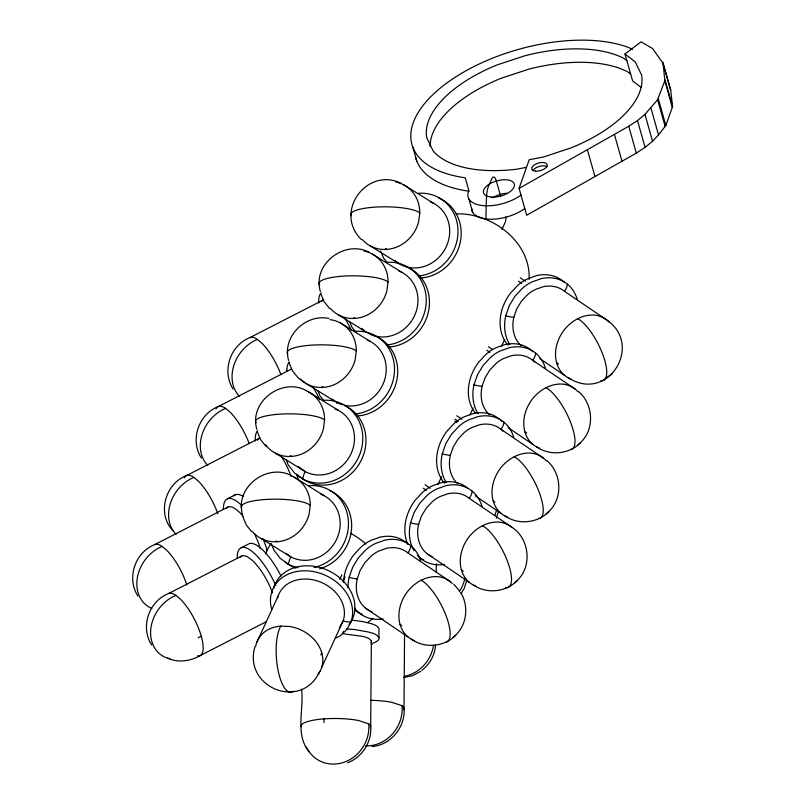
<?xml version="1.0" encoding="UTF-8"?>
<svg xmlns="http://www.w3.org/2000/svg" width="805" height="805" viewBox="0 0 805 805"><rect width="100%" height="100%" fill="white"/><g stroke="black" fill="none" stroke-linecap="round" stroke-linejoin="round"><path stroke-width="1.21" d="M223.257 509.012L223.388 507.251M286.731 370.994L286.872 369.243M324.023 722.467L324.043 718.885M309.09 751.759C294.67 734.251 304.169 709.628 301.583 689.231M343.252 632.227A11.552 1.922 -87.3 0 1 342.658 633.696L362.079 636.282A26.152 5.836 0.4 0 1 370.36 639.874L371.347 640.881L370.702 725.798C372.141 741.576 362.401 757.213 347.579 762.818M373.067 643.125A42.423 9.479 0.4 0 0 378.934 637.459L379.004 628.413L377.797 627.196A31.848 7.114 0.4 0 0 367.714 622.808L363.971 621.873A42.423 9.479 0.4 0 0 351.211 620.142M404.563 633.938L403.999 707.615C405.891 726.472 391.18 744.997 372.111 746.567M436.24 572.425L436.31 563.681M485.868 219.654L486.381 199.107A23.999 8.07 85.7 0 1 488.907 185.2L492.076 178.297A8.764 2.948 85.7 0 1 496.333 180.934L500.71 196.39M435.495 644.463C435.344 654.576 429.79 664.175 421.89 670.303M290.867 475.685A34.836 31.878 -58.3 0 1 310.267 505.349L309.08 514.224A34.836 31.878 -58.3 0 1 284.578 540.346A34.836 31.878 -58.3 0 1 252.579 531.783M306.292 390.807A34.836 31.878 -58.3 0 1 324.576 420.019L323.389 428.894A34.836 31.878 -58.3 0 1 297.679 455.368A34.836 31.878 -58.3 0 1 265.368 444.571M329.939 319.635A34.836 31.878 -58.3 0 1 356.313 351.01L355.126 359.885A34.836 31.878 -58.3 0 1 300.275 379.175M364.051 251.009A34.836 31.878 -58.3 0 1 388.05 282.012L386.873 290.877A34.836 31.878 -58.3 0 1 362.361 316.999A34.836 31.878 -58.3 0 1 330.372 308.436M395.788 182A34.836 31.878 -58.3 0 1 419.787 213.003L418.61 221.868A34.836 31.878 -58.3 0 1 394.108 247.99A34.836 31.878 -58.3 0 1 362.109 239.427M663.099 63.283L670.696 90.14L672.577 106.532L665.846 125.479L658.52 134.878L652.543 141.247L645.087 147.375L636.332 153.111L526.681 215.257L519.084 188.4L628.735 126.254L637.49 120.519L644.956 114.391L657.584 99.75L664.829 80.762L663.099 63.283L652.523 48.511L641.062 41.84L624.992 54.005L632.589 80.862L640.941 87.292M529.137 279.466C530.857 241.611 491.825 212.59 456.083 213.878M370.31 727.871L370.702 725.798L368.72 723.846L358.356 720.475A34.836 7.778 0.4 0 0 319.877 719.257A34.836 7.778 0.4 0 0 301.301 726.714M403.607 709.688L403.999 707.615L402.017 705.663L391.653 702.292A34.836 7.778 0.4 0 0 370.773 700.33M254.994 646.636C242.627 687.128 301.322 711.731 319.827 671.279M466.739 580.395L464.223 588.405L461.024 593.516M496.323 518.259L498.476 511.386M348.022 587.791A42.423 34.223 -55.8 0 1 349.149 577.376L352.731 567.102L358.497 557.654L362.29 553.679A31.848 25.7 -55.8 0 1 379.739 541.996L384.518 540.236A42.423 34.223 -55.8 0 1 420.643 561.095M371.86 611.77A34.836 28.105 -55.8 0 1 357.229 578.865L360.167 570.423L364.906 562.665L368.026 559.405A26.152 21.101 -55.8 0 1 382.345 549.805L386.279 548.366A34.836 28.105 -55.8 0 1 407.883 552.884L450.488 581.804M414.012 550.69A42.423 34.223 -55.8 0 1 410.53 522.827L414.102 512.554L419.878 503.105L423.661 499.13A31.848 25.7 -55.8 0 1 441.11 487.448L445.89 485.687A42.423 34.223 -55.8 0 1 482.014 506.546M446.352 482.668A42.423 34.223 -55.8 0 1 442.267 453.819L445.839 443.545L451.615 434.106L455.399 430.122A31.848 25.7 -55.8 0 1 472.847 418.439L477.627 416.688A42.423 34.223 -55.8 0 1 513.751 437.538M432.104 556.758A34.836 28.105 -55.8 0 1 418.61 524.317L421.538 515.874L426.288 508.116L429.397 504.856A26.152 21.101 -55.8 0 1 443.726 495.256L447.65 493.817A34.836 28.105 -55.8 0 1 469.255 498.335L511.869 527.255C530.465 539.078 532.759 569.457 514.506 582.649M478.09 413.659A42.423 34.223 -55.8 0 1 474.004 384.81L477.576 374.536L483.352 365.098L487.146 361.113A31.848 25.7 -55.8 0 1 504.594 349.43L509.374 347.68A42.423 34.223 -55.8 0 1 545.498 368.529M457.693 483.745A34.836 28.105 -55.8 0 1 450.347 455.308L453.285 446.866L458.025 439.117L461.134 435.847A26.152 21.101 -55.8 0 1 475.463 426.258L479.388 424.809A34.836 28.105 -55.8 0 1 502.813 430.977M509.827 344.651A42.423 34.223 -55.8 0 1 505.741 315.812L509.313 305.528L515.089 296.089L518.883 292.114A31.848 25.7 -55.8 0 1 536.331 280.432L541.111 278.671A42.423 34.223 -55.8 0 1 577.235 299.52M489.43 414.736A34.836 28.105 -55.8 0 1 482.084 386.299L485.023 377.857L489.762 370.109L492.871 366.839A26.152 21.101 -55.8 0 1 507.2 357.249L511.125 355.8A34.836 28.105 -55.8 0 1 534.55 361.968M521.167 345.737A34.836 28.105 -55.8 0 1 513.821 317.291L516.76 308.848L521.499 301.1L524.608 297.83A26.152 21.101 -55.8 0 1 538.937 288.24L542.872 286.801A34.836 28.105 -55.8 0 1 564.476 291.309L607.081 320.239C643.829 345.697 607.322 403.687 567.928 377.485M519.084 188.4L529.197 159.732L543.385 157.015L571.077 147.889A111.996 54.77 -15.8 0 0 641.535 74.875L635.205 61.864L624.992 54.005M501.938 229.546L505.449 221.697A8.141 2.737 85.7 0 0 505.832 216.907M256.604 642.833L278.218 595.841M339.77 579.338L341.843 574.84M342.96 581.562L345.053 577.024M321.537 667.858L343.151 620.866A34.836 28.044 24.7 0 0 318.458 581.301A34.836 28.044 24.7 0 0 277.534 598.196M437.95 484.509L441.623 476.52M469.979 414.867L473.129 408.014M501.485 346.371L504.634 339.519M320.863 654.898L321.789 652.915M339.67 627.306L343.151 620.866A11.552 6.832 19.1 0 0 351.071 621.752L346.824 629.601L340.173 635.87L335.876 638.003M577.98 444.642C594.976 432.255 594.271 404.925 578.674 391.663M546.243 513.64C563.228 501.263 562.534 473.934 546.937 460.671M453.135 637.198C466.709 627.226 469.496 606.588 460.691 592.54M605.33 378.702L612.293 373.802M536.18 446.493C549.453 456.244 568.914 454.372 580.556 442.81M504.443 515.502C517.716 525.252 537.177 523.381 548.809 511.819M517.072 580.828C505.439 592.389 485.968 594.261 472.706 584.511M411.335 639.059C424.597 648.81 444.068 646.938 455.7 635.376M608.902 321.889A34.836 28.105 -55.8 0 0 593.355 315.027C581.784 314.725 571.137 321.155 564.114 330.03A34.836 28.105 -55.8 0 0 571.067 379.125M578.01 391.804A34.836 28.105 -55.8 0 0 561.618 384.035C550.046 383.733 539.4 390.153 532.367 399.039A34.836 28.105 -55.8 0 0 539.32 448.133M546.263 460.812A34.836 28.105 -55.8 0 0 529.871 453.044C518.299 452.742 507.663 459.162 500.63 468.037A34.836 28.105 -55.8 0 0 507.583 517.142M511.869 527.255A34.836 28.105 -55.8 0 0 498.134 522.053C486.562 521.751 475.926 528.171 468.892 537.046A34.836 28.105 -55.8 0 0 475.846 586.151M452.309 583.464A34.836 28.105 -55.8 0 0 436.763 576.591C425.191 576.3 414.545 582.719 407.521 591.595A34.836 28.105 -55.8 0 0 414.474 640.7M321.587 301.301A34.836 11.552 62.8 0 1 323.197 300.024L250.023 337.557C230.17 345.244 221.546 371.155 233.118 389.077M291.46 369.032L218.286 406.565C198.433 414.253 189.809 440.164 201.381 458.085M227.976 507.039L154.802 544.572C134.948 552.26 126.335 578.171 137.897 596.103M241.742 556.003L168.567 593.537C148.714 601.224 140.09 627.135 151.662 645.067M420.733 671.3L412.623 675.626L403.848 677.558M227.423 498.798L235.221 494.803M241.188 547.762L248.987 543.767A42.423 14.057 62.8 0 1 280.995 576.028M266.445 621.621L199.922 655.743C190.302 661.217 177.905 662.968 167.661 658.168M198.171 637.781L201.27 636.202M371.97 644.262L372.554 644.03M526.359 167.359L516.901 169.171A111.996 54.77 -15.8 0 1 433.11 150.897L426.791 137.886A111.996 54.77 -15.8 0 1 497.249 64.873L524.941 55.746A111.996 54.77 -15.8 0 1 623.835 58.373L626.884 60.717M197.758 655.823L199.922 655.743A34.836 11.552 62.8 0 0 200.043 632.287A34.836 11.552 62.8 0 0 180.662 599.393L175.973 595.398A34.836 11.552 62.8 0 0 168.567 593.537M255.678 646.405A34.836 28.044 24.7 0 1 280.804 626.109L289.548 626.471A34.836 28.044 24.7 0 1 318.055 674.298M346.331 628.896L354.552 629.53L367.644 631.865A31.848 7.114 0.4 0 1 377.726 636.252L378.934 637.459M328.812 318.468C305.618 313.366 281.649 336.953 288.613 360.429M401.142 183.399C367.392 166.333 333.23 211.765 361.274 239.447M369.404 252.408C345.103 239.216 312.028 264.02 320.35 291.42M305.92 390.425C281.619 377.233 248.554 402.037 256.876 429.437M291.611 475.755C267.31 462.563 234.245 487.357 242.567 514.767M632.368 49.568L629.218 47.757A127.995 62.599 -15.8 0 0 442.257 86.487A127.995 62.599 -15.8 0 0 465.24 177.794L468.862 190.654A31.999 15.647 -15.8 0 0 483.483 205.657A31.999 15.647 -15.8 0 0 520.986 195.112M403.657 184.808L433.573 203.313M370.491 246.058L400.407 264.553A34.836 31.878 -58.3 0 0 407.109 267.099M371.92 253.817L401.836 272.321M338.744 315.057L368.67 333.562M340.183 322.825L370.099 341.33M307.007 384.066L336.923 402.57A34.836 31.878 -58.3 0 0 342.467 404.804M308.436 391.834L338.352 410.339M275.27 453.074L305.186 471.579A34.836 31.878 -58.3 0 0 350.859 454.09A34.836 31.878 -58.3 0 0 335.101 408.86M294.127 477.154L324.043 495.659M260.961 538.404L290.877 556.909A34.836 31.878 -58.3 0 0 336.55 539.42A34.836 31.878 -58.3 0 0 320.793 494.19M385.555 248.594L386.813 249.389M353.808 317.593L355.075 318.398M322.07 386.601L323.338 387.396M290.333 455.61L291.591 456.405M276.024 540.94L277.282 541.735M556.647 362.844L558.459 364.061M524.91 431.852L526.722 433.07M493.173 500.861L494.984 502.079M461.426 569.87L463.237 571.077M400.055 624.418L401.866 625.626M520.261 277.755L525.403 281.247M518.521 281.217L521.63 283.33M539.763 358.527L564.697 375.462M575.344 389.248L532.739 360.318A11.552 6.812 -50.7 0 0 535.687 353.174M488.524 346.764L492.64 349.561M486.773 350.225L489.883 352.338M508.025 427.536L532.96 444.461M543.606 458.256L501.002 429.327A11.552 6.812 -50.7 0 0 503.95 422.182M456.777 415.762L461.929 419.264M455.036 419.234L458.146 421.347M454.734 421.126L456.807 422.534M475.242 495.83L501.223 513.469M425.04 484.771L430.192 488.273M423.299 488.243L426.409 490.346M426.881 553.548L469.486 582.478M365.5 608.097L408.115 637.027M304.924 382.627L297.8 377.465L292.356 370.612L288.955 362.532M394.631 260.367L398.485 263.154M361.928 328.671L363.85 330.07M332.113 399.079L335.001 401.172M298.454 466.689L305.186 471.579A11.552 4.649 -62.2 0 0 302.74 478.965L294.539 473.008L288.271 464.918L286.328 460.088M286.067 553.407L290.877 556.909A11.552 4.649 -62.2 0 0 288.432 564.295A42.423 38.811 -58.3 0 0 298.011 567.716M288.432 564.295L280.231 558.338L273.962 550.248L272.02 545.408A31.848 29.141 -58.3 0 1 271.134 543.526M630.687 74.151L627.628 71.796A111.996 54.77 -15.8 0 0 528.734 69.18L501.052 78.306A111.996 54.77 -15.8 0 0 430.112 146.51M250.023 337.557A34.836 11.552 62.8 0 1 257.429 339.418L262.118 343.403A34.836 11.552 62.8 0 1 280.885 374.567M218.286 406.565A34.836 11.552 62.8 0 1 225.692 408.427L230.381 412.412A34.836 11.552 62.8 0 1 249.148 443.575M184.325 477.818A34.836 11.552 62.8 0 1 193.945 477.435L198.634 481.42A34.836 11.552 62.8 0 1 217.823 513.741M154.802 544.572A34.836 11.552 62.8 0 1 162.208 546.434L166.897 550.429A34.836 11.552 62.8 0 1 186.841 585.024M453.819 584.229L459.353 590.679M173.156 530.857C156.603 514.345 165.055 483.543 186.539 475.564L259.713 438.031A34.836 11.552 62.8 0 0 257.509 440.285M329.537 308.456L324.093 301.603L320.702 293.523M266.063 446.473L260.609 439.621L257.218 431.54M251.754 531.803L246.3 524.951L242.909 516.87M386.974 262.39L383.492 257.902L381.54 253.062A31.848 29.141 -58.3 0 1 380.664 251.18M355.931 332.304L351.755 326.9L349.803 322.07M323.499 400.407L320.018 395.909L318.066 391.079M670.696 90.14L662.726 62.327M664.98 79.675L672.577 106.532M664.829 80.762L672.427 107.618M658.249 98.623L665.846 125.479M657.584 99.75L665.182 126.606M650.923 108.021L658.52 134.878M644.956 114.391L652.543 141.247M637.49 120.519L645.087 147.375M628.735 126.254L636.332 153.111M614.477 134.636L622.074 161.493M587.348 149.609L594.945 176.466M468.923 198.976L472.726 212.409M412.975 147.617L416.779 161.04M372.916 618.3A63.998 51.51 24.7 0 1 367.945 622.255M265.499 553.84A63.998 51.51 24.7 0 1 270.752 544.13M350.346 533.192A63.998 51.51 24.7 0 1 365.852 544.029M368.72 723.846A35.028 32.049 -58.3 0 1 344.792 762.003A35.028 32.049 -58.3 0 1 306.282 747.02M371.347 640.881A34.836 7.778 0.4 0 1 370.964 642.903M343.483 631.382A11.552 1.922 -87.3 0 1 343.373 631.824M433.372 646.184A35.028 32.049 -58.3 0 1 404.18 676.371M496.353 510.521A35.028 32.049 -58.3 0 1 494.894 515.18M464.877 578.352A35.028 32.049 -58.3 0 1 459.212 591.756M402.017 705.663A35.028 32.049 -58.3 0 1 365.581 745.893M514.143 456.626A35.028 11.612 62.8 0 1 538.374 490.154A35.028 11.612 62.8 0 1 539.189 518.601M501.877 421.387A42.423 34.223 -55.8 0 0 473.088 413.599L468.309 415.36A31.848 25.7 -55.8 0 0 450.86 427.042L447.077 431.017A42.423 34.223 -55.8 0 0 444.551 483.221M450.347 455.308A11.552 2.979 12.8 0 1 442.267 453.819M545.881 387.618A35.028 11.612 62.8 0 1 570.121 421.146A35.028 11.612 62.8 0 1 570.926 449.603M532.819 351.574A42.423 34.223 -55.8 0 0 504.826 344.59L500.046 346.351A31.848 25.7 -55.8 0 0 482.598 358.034L478.814 362.009A42.423 34.223 -55.8 0 0 475.554 413.347M482.084 386.299A11.552 2.979 12.8 0 1 474.004 384.81M383.13 618.944A42.423 34.223 -55.8 0 1 354.542 608.097M421.035 580.174A35.028 11.612 62.8 0 1 445.266 613.702A35.028 11.612 62.8 0 1 446.071 642.159M362.431 614.366A42.423 34.223 -55.8 0 1 354.683 609.898M343.514 582.428A42.423 34.223 -55.8 0 1 353.959 554.575L357.752 550.6A31.848 25.7 -55.8 0 1 375.2 538.917L379.98 537.156A42.423 34.223 -55.8 0 1 406.294 542.65M357.229 578.865A11.552 2.979 12.8 0 1 349.149 577.376M410.832 545.74A11.552 6.812 -50.7 0 1 407.883 552.884M444.501 564.396A42.423 34.223 -55.8 0 1 417.352 555.309M482.406 525.635A35.028 11.612 62.8 0 1 507.492 561.347A35.028 11.612 62.8 0 1 505.671 587.64M423.802 559.827A42.423 34.223 -55.8 0 1 419.737 557.895M407.863 544.482A42.423 34.223 -55.8 0 1 415.33 500.026L419.123 496.051A31.848 25.7 -55.8 0 1 436.572 484.369L441.351 482.608A42.423 34.223 -55.8 0 1 467.665 488.102M418.61 524.317A11.552 2.979 12.8 0 1 410.53 522.827M472.213 491.191A11.552 6.812 -50.7 0 1 469.255 498.335M577.628 318.609A35.028 11.612 62.8 0 1 602.714 354.321A35.028 11.612 62.8 0 1 600.882 380.624M564.557 282.575A42.423 34.223 -55.8 0 0 536.573 275.592L531.793 277.343A31.848 25.7 -55.8 0 0 514.345 289.025L510.551 293.01A42.423 34.223 -55.8 0 0 508.036 345.214M513.821 317.291A11.552 2.979 12.8 0 1 505.741 315.812M567.424 284.165A11.552 6.812 -50.7 0 1 564.476 291.309M386.732 262.319A42.423 38.811 -58.3 0 1 426.268 300.104A42.423 38.811 -58.3 0 1 387.255 344.912M398.576 270.852A34.836 31.878 -58.3 0 1 416.044 311.867A34.836 31.878 -58.3 0 1 376.529 336.369M375.361 336.108A34.836 31.878 -58.3 0 1 369.726 334.095M319.585 284.779A35.028 7.819 0.4 0 1 346.744 275.954A35.028 7.819 0.4 0 1 388.05 282.012M406.746 266.908A42.423 38.811 -58.3 0 1 428.441 311.696A42.423 38.811 -58.3 0 1 389.288 346.985M354.995 331.318A42.423 38.811 -58.3 0 1 394.52 369.706A42.423 38.811 -58.3 0 1 354.361 414.022M367.945 340.304A34.836 31.878 -58.3 0 1 384.096 381.49A34.836 31.878 -58.3 0 1 344.792 405.378M287.848 353.787A35.028 7.819 0.4 0 1 315.007 344.963A35.028 7.819 0.4 0 1 356.313 351.01M373.943 335.504A42.423 38.811 -58.3 0 1 396.825 380.111A42.423 38.811 -58.3 0 1 357.551 415.994M336.611 403.204A11.552 4.649 -62.2 0 1 336.923 402.57M308.949 485.657A42.423 38.811 -58.3 0 1 348.394 521.046A42.423 38.811 -58.3 0 1 314.091 567.495M330 490.698A42.423 38.811 -58.3 0 1 351.282 531.441A42.423 38.811 -58.3 0 1 319.575 568.873M295.747 568.119A42.423 38.811 -58.3 0 1 285.081 561.83M241.802 508.116A35.028 7.819 0.4 0 1 268.961 499.291A35.028 7.819 0.4 0 1 310.267 505.349M323.258 400.327A42.423 38.811 -58.3 0 1 361.344 449.522A42.423 38.811 -58.3 0 1 302.74 478.965M344.309 405.378A42.423 38.811 -58.3 0 1 358.245 465.461A42.423 38.811 -58.3 0 1 297.729 474.98M256.111 422.796A35.028 7.819 0.4 0 1 283.269 413.971A35.028 7.819 0.4 0 1 324.576 420.019M418.479 193.311A42.423 38.811 -58.3 0 1 458.005 231.095A42.423 38.811 -58.3 0 1 418.992 275.904M430.313 201.844A34.836 31.878 -58.3 0 1 447.781 242.858A34.836 31.878 -58.3 0 1 408.266 267.361M351.322 215.77A35.028 7.819 0.4 0 1 378.481 206.945A35.028 7.819 0.4 0 1 419.787 213.003M438.484 197.909A42.423 38.811 -58.3 0 1 460.178 242.697A42.423 38.811 -58.3 0 1 421.025 277.977M345.063 318.619A34.836 11.552 62.8 0 1 351.443 330.614M239.528 396.392A35.028 28.266 -55.8 0 1 233.832 365.48A35.028 28.266 -55.8 0 1 257.429 339.418M318.72 303.022A42.423 14.057 62.8 0 1 321.115 292.839M216.072 408.809A34.836 11.552 62.8 0 1 217.42 407.078M313.326 387.628A34.836 11.552 62.8 0 1 319.696 399.622M207.791 465.401A35.028 28.266 -55.8 0 1 202.085 434.489A35.028 28.266 -55.8 0 1 225.692 408.427M287.003 368.67A42.423 14.057 62.8 0 1 289.377 361.848M281.589 456.636A34.836 11.552 62.8 0 1 290.997 476.208M176.054 534.399A35.028 28.266 -55.8 0 1 170.348 503.497A35.028 28.266 -55.8 0 1 193.945 477.435M255.245 441.039A42.423 14.057 62.8 0 1 257.64 430.856M296.522 474.246A42.423 14.057 62.8 0 1 298.685 480.716M223.518 506.677A42.423 14.057 62.8 0 1 242.154 505.932M263.034 538.857A42.423 14.057 62.8 0 1 267.25 550.751M226.366 508.317A34.836 11.552 62.8 0 1 243.362 516.538M254.259 533.534A34.836 11.552 62.8 0 1 260.357 548.608M151.763 608.429A35.028 28.266 -55.8 0 1 137.343 577.769A35.028 28.266 -55.8 0 1 162.208 546.434M233.702 495.86A42.423 14.057 62.8 0 1 243.17 496.383M237.223 557.825A42.423 14.057 62.8 0 1 250.818 550.459A42.423 14.057 62.8 0 1 275.833 585.577M240.132 557.281A34.836 11.552 62.8 0 1 272.603 593.023M169.885 658.742A35.028 28.266 -55.8 0 1 150.756 629.349A35.028 28.266 -55.8 0 1 175.973 595.398M271.688 609.476A42.423 34.142 24.7 0 1 312.119 571.359A42.423 34.142 24.7 0 1 351.071 621.752M273.65 588.405A42.423 34.142 24.7 0 1 328.863 570.846A42.423 34.142 24.7 0 1 349.129 624.589M293.382 691.123A35.028 11.773 85.7 0 1 277.936 669.69A35.028 11.773 85.7 0 1 280.804 626.109M524.779 208.535A31.999 15.647 -15.8 0 1 490.929 219.242A31.999 15.647 -15.8 0 1 471.639 208.475M469.033 191.228A127.995 62.599 -15.8 0 1 415.662 157.73M492.68 197.819A15.999 7.829 -15.8 0 1 506.687 193.22M532.9 170.741A8 3.914 -15.8 0 1 539.37 166.414A8 3.914 -15.8 0 1 547.128 166.736M491.201 197.044A15.999 7.829 -15.8 0 0 514.465 185.11A15.999 7.829 -15.8 0 0 491.1 183.107A15.999 7.829 -15.8 0 0 491.201 197.044M535.607 171.133A8 3.914 -15.8 0 0 547.239 165.166A8 3.914 -15.8 0 0 535.556 164.17A8 3.914 -15.8 0 0 535.607 171.133"/></g></svg>
